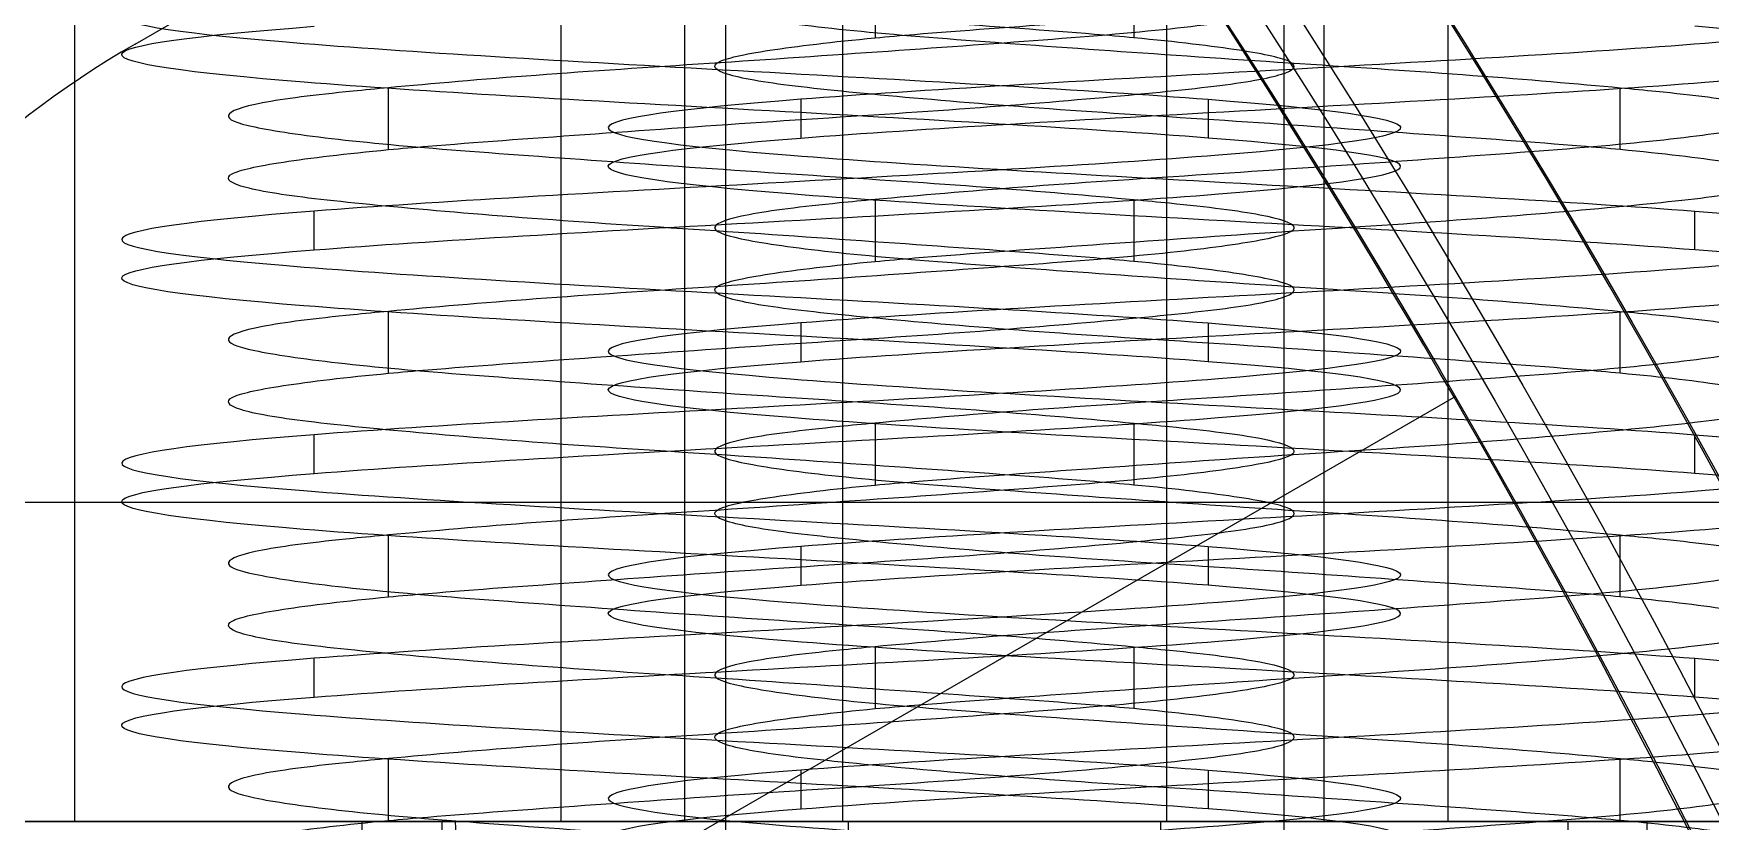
# Model space of a CAD drawing. Header units: inches. Extents: x -3.4 to 11, y -3.7 to 6.8.
# Drawn here: x 0.7729 to 0.9794, y 0.495 to 0.5921 of the extents above; entities that cross this region are included whole.
import ezdxf

# ---------------------------------------------------------------- set-up
doc = ezdxf.new("R2010")
doc.units = ezdxf.units.IN
doc.header["$MEASUREMENT"] = 0
for name, color, linetype in [('1', 7, 'Continuous'), ('21', 7, 'Continuous'), ('25', 7, 'Continuous'), ('3', 7, 'Continuous'), ('4', 7, 'Continuous'), ('45', 7, 'Continuous'), ('51', 7, 'Continuous')]:
    doc.layers.add(name, color=color, linetype=linetype)

# ---------------------------------------------------------------- blocks, each defined once
blk = doc.blocks.new('motor mount_v6_adapter')
at = {"layer": '1', "color": 0}
for p, q in [((0, 0, 10), (0, 10, 10)), ((0, 10, -10), (0, 0, -10)), ((-2.15, 0, -15), (-2.15, 6, -15)), ((-2.15, 0, 15), (-2.15, 6, 15)), ((2.15, 6, -15), (2.15, 0, -15))]:
    blk.add_line(p, q, dxfattribs=at)
at = {"layer": '1', "color": 0, "extrusion": (-2.02729e-32, 1, -7.0442e-15)}
for centre, radius, start, end in [((0, 0), 25, 0, 180), ((0, 0), 25, 180, 0), ((0, -15), 2.15, 180, 0), ((0, 15), 2.15, 180, 0), ((0, 15), 2.15, 0, 180), ((0, -15), 2.15, 0, 180)]:
    blk.add_arc(centre, radius, start, end, dxfattribs=at)
at = {"layer": '1', "color": 0, "extrusion": (0, 1, 6.12323e-17)}
for start, end in [(270, 90), (90, 270)]:
    blk.add_arc((0, 0), 10, start, end, dxfattribs=at)
blk = doc.blocks.new('50mm 5972K129_BALL BEARING')
at = {"layer": '3', "color": 0, "extrusion": (8.55166e-31, -6.98296e-15, -1)}
blk.add_arc((0, 0, -9), 45, 0, 180, dxfattribs=at)
at = {"layer": '3', "color": 0, "extrusion": (8.64884e-31, -6.98296e-15, -1)}
blk.add_arc((0, 0, -10), 44, 0, 180, dxfattribs=at)
at = {"layer": '3', "color": 0, "extrusion": (-5.21066e-78, -6.98296e-15, -1)}
blk.add_arc((0, 0, -10), 38.0769, 0, 180, dxfattribs=at)
at = {"layer": '3', "color": 0}
blk.add_arc((0, 0, 9), 45, 180, 0, dxfattribs=at)
at = {"layer": '3', "color": 0, "extrusion": (-8.68716e-64, 6.98296e-15, -1)}
blk.add_arc((0, 0, -10), 44, 180, 0, dxfattribs=at)
at = {"layer": '3', "color": 0, "extrusion": (8.55166e-31, 6.98296e-15, -1)}
blk.add_arc((0, 0, -10), 38.0769, 180, 0, dxfattribs=at)
at = {"layer": '4', "color": 0, "extrusion": (-5.21066e-78, -6.98296e-15, -1)}
for centre, radius in [((0, 0, -10), 31.9231), ((0, 0, -9), 25)]:
    blk.add_arc(centre, radius, 0, 180, dxfattribs=at)
at = {"layer": '4', "color": 0}
for centre, radius, start, end in [((0, 0, 10), 26, 0, 180), ((0, 0, 9), 25, 180, 0)]:
    blk.add_arc(centre, radius, start, end, dxfattribs=at)
at = {"layer": '4', "color": 0, "extrusion": (8.55166e-31, 6.98296e-15, -1)}
for radius in [31.9231, 26]:
    blk.add_arc((0, 0, -10), radius, 180, 0, dxfattribs=at)
blk = doc.blocks.new('Cap')
at = {"layer": '21', "color": 0}
for p, q in [((3.02, 25.6226, 4.8), (3.02, 24.78, 4.8)), ((3.02, 24.78, 4.8), (3.02, 24.78, 1.24)), ((-1.25, 15, 4.8), (-1.25, 15)), ((1.25, 15), (1.25, 15, 4.8)), ((-1.248, -15, 4.8), (-1.248, -15)), ((1.252, -15), (1.252, -15, 4.8)), ((-3.02, -25.6226, 4.8), (-3.02, -24.78, 4.8)), ((-3.02, -24.78, 4.8), (-3.02, -24.78, 1.24))]:
    blk.add_line(p, q, dxfattribs=at)
at = {"layer": '21', "color": 0, "extrusion": (1, 0, 0)}
blk.add_arc((-4132.6454, -4182.1744, 3.02), 5901.0124, 45.16953742, 45.19708827, dxfattribs=at)
at = {"layer": '21', "color": 0}
for start, end in [(66.3838, 83.27787), (246.3838, 263.27787)]:
    blk.add_arc((0, 0, 4.8), 25.8, start, end, dxfattribs=at)
at = {"layer": '21', "color": 0, "extrusion": (-2.88799e-28, 6.98296e-15, -1)}
blk.add_arc((0, 24.78, -4.8), 3.02, 180, 0, dxfattribs=at)
at = {"layer": '21', "color": 0, "extrusion": (0, -6.98296e-15, -1)}
for centre in [(0, 15, -4.8), (-0.002, -15, -4.8)]:
    blk.add_arc(centre, 1.25, 0, 180, dxfattribs=at)
at = {"layer": '21', "color": 0, "extrusion": (0, 6.98296e-15, -1)}
for centre in [(0, 15, -4.8), (-0.002, -15, -4.8)]:
    blk.add_arc(centre, 1.25, 180, 0, dxfattribs=at)
at = {"layer": '21', "color": 0, "extrusion": (4.62434e-74, -6.98296e-15, -1)}
blk.add_arc((0, 0, -4.8), 6.5, 0, 180, dxfattribs=at)
at = {"layer": '21', "color": 0, "extrusion": (8.55166e-31, 6.98296e-15, -1)}
blk.add_arc((0, 0, -4.8), 6.5, 180, 0, dxfattribs=at)
at = {"layer": '21', "color": 0, "extrusion": (-1.25146e-27, -6.98296e-15, -1)}
blk.add_arc((0, -24.78, -4.8), 3.02, 360, 180, dxfattribs=at)
blk = doc.blocks.new('Shaft')
at = {"layer": '25', "color": 0}
for p, q in [((0, 39, 4), (0, 0, 4)), ((0, 0, -4), (0, 39, -4))]:
    blk.add_line(p, q, dxfattribs=at)
blk = doc.blocks.new('motor mount_v6')
at = {"layer": '45', "color": 0}
for p, q in [((-1, 67, 18), (-16, 67, 18)), ((-1, 44.9889, 18), (-1, 67, 18)), ((-1, 67, 18), (-1, 67)), ((9, 67, 18), (1, 67, 18)), ((1, 67, 18), (1, 67)), ((1, 67, 18), (1, 44.9889, 18)), ((-1, 44.9889, 18), (-1, 44.9889)), ((1, 44.9889, 18), (1, 44.9889)), ((-85.7, -63.5, 18), (85.7, -63.5, 18))]:
    blk.add_line(p, q, dxfattribs=at)
at = {"layer": '45', "color": 0, "extrusion": (6.98124e-15, 1.55177e-16, -1)}
blk.add_arc((0, 0, -18), 45, 0, 88.72666, dxfattribs=at)
at = {"layer": '45', "color": 0, "extrusion": (8.55166e-31, -6.98296e-15, -1)}
blk.add_arc((0, 0, -18), 45, 91.27334, 180, dxfattribs=at)
at = {"layer": '45', "color": 0, "extrusion": (0, 6.98296e-15, -1)}
blk.add_arc((0, 0, -18), 45, 180, 0, dxfattribs=at)
blk = doc.blocks.new('M4x8')
at = {"layer": '51', "color": 0}
for p, q in [((-2, 0, -5.6107), (-2, 0, -5.4893)), ((-2, 0, -4.9107), (-2, 0, -4.7893)), ((-2, 0, -4.2107), (-2, 0, -4.0893)), ((-1.6667, 0, -5.9969), (-1.6667, 0, -5.8031)), ((-1.6667, 0, -5.2969), (-1.6667, 0, -5.1031)), ((-1.6667, 0, -4.5969), (-1.6667, 0, -4.4031)), ((-1.6667, 0, -3.8969), (-1.6667, 0, -3.7031)), ((1.6667, 0, -3.3531), (1.6667, 0, -3.5469)), ((2, 0, -5.8393), (2, 0, -5.9607)), ((2, 0, -5.1393), (2, 0, -5.2607)), ((2, 0, -4.4393), (2, 0, -4.5607)), ((2, 0, -3.7393), (2, 0, -3.8607)), ((1.6667, 0, -5.4531), (1.6667, 0, -5.6469)), ((1.6667, 0, -4.7531), (1.6667, 0, -4.9469)), ((1.6667, 0, -4.0531), (1.6667, 0, -4.2469))]:
    blk.add_line(p, q, dxfattribs=at)
for points, knots in [([(-2, 0, -3.3893), (-2, 0.5262, -3.4187), (-1.7829, 1.0454, -3.448), (-1.0457, 1.7828, -3.5062), (-0.5237, 1.9997, -3.5351), (0.5218, 2.0003, -3.5935), (1.0416, 1.7868, -3.6227), (1.7868, 1.0417, -3.6815), (2, 0.5215, -3.7102), (2, 0, -3.7393)], [0, 0, 0, 0, 0.25, 0.25, 0.5, 0.5, 0.75, 0.75, 1, 1, 1, 1]), ([(2, 0, -5.9607), (2, 0.5238, -5.9314), (1.783, 1.0452, -5.902), (1.0462, 1.7825, -5.8438), (0.5257, 1.9998, -5.815), (-0.5239, 2.0002, -5.7564), (-1.0439, 1.7847, -5.7271), (-1.7852, 1.0431, -5.6686), (-2, 0.5212, -5.6398), (-2, 0, -5.6107)], [0, 0, 0, 0, 0.25, 0.25, 0.5, 0.5, 0.75, 0.75, 1, 1, 1, 1]), ([(-2, 0, -4.0893), (-2, 0.5221, -4.1185), (-1.7876, 1.041, -4.1476), (-1.0402, 1.788, -4.2066), (-0.5211, 2.0002, -4.2352), (0.5227, 1.9998, -4.2935), (1.045, 1.7833, -4.323), (1.7831, 1.0455, -4.3812), (2, 0.528, -4.4098), (2, 0, -4.4393)], [0, 0, 0, 0, 0.25, 0.25, 0.5, 0.5, 0.75, 0.75, 1, 1, 1, 1]), ([(2, 0, -3.8607), (2, 0.5283, -3.8312), (1.7832, 1.0454, -3.802), (1.0447, 1.7836, -3.7437), (0.5223, 1.9998, -3.7149), (-0.521, 2.0002, -3.6566), (-1.0406, 1.7876, -3.6274), (-1.7869, 1.0418, -3.5685), (-2, 0.5224, -3.5399), (-2, 0, -3.5107)], [0, 0, 0, 0, 0.25, 0.25, 0.5, 0.5, 0.75, 0.75, 1, 1, 1, 1]), ([(2, 0, -5.2607), (2, 0.5237, -5.2314), (1.7852, 1.0436, -5.2022), (1.042, 1.7861, -5.1435), (0.5209, 2.0001, -5.1148), (-0.5214, 1.9999, -5.0566), (-1.0435, 1.7846, -5.0271), (-1.7838, 1.045, -4.9688), (-2, 0.5259, -4.9401), (-2, 0, -4.9107)], [0, 0, 0, 0, 0.25, 0.25, 0.5, 0.5, 0.75, 0.75, 1, 1, 1, 1]), ([(-2, 0, -4.7893), (-2, 0.5226, -4.8185), (-1.7833, 1.0448, -4.848), (-1.0461, 1.7826, -4.9062), (-0.5272, 1.9999, -4.9349), (0.5261, 2.0001, -4.9937), (1.045, 1.7837, -5.0229), (1.7843, 1.0439, -5.0813), (2, 0.5214, -5.1102), (2, 0, -5.1393)], [0, 0, 0, 0, 0.25, 0.25, 0.5, 0.5, 0.75, 0.75, 1, 1, 1, 1]), ([(2, 0, -4.5607), (2, 0.5215, -4.5316), (1.7841, 1.0441, -4.5021), (1.0453, 1.7834, -4.4438), (0.527, 2.0001, -4.4151), (-0.5277, 1.9999, -4.3562), (-1.0459, 1.7827, -4.327), (-1.7835, 1.0447, -4.2687), (-2, 0.5223, -4.2399), (-2, 0, -4.2107)], [0, 0, 0, 0, 0.25, 0.25, 0.5, 0.5, 0.75, 0.75, 1, 1, 1, 1]), ([(-2, 0, -5.4893), (-2, 0.5253, -5.5187), (-1.7841, 1.0447, -5.5479), (-1.0432, 1.7849, -5.6064), (-0.5212, 2, -5.6352), (0.5209, 2, -5.6934), (1.0424, 1.7857, -5.7228), (1.7847, 1.044, -5.7813), (2, 0.5242, -5.81), (2, 0, -5.8393)], [0, 0, 0, 0, 0.25, 0.25, 0.5, 0.5, 0.75, 0.75, 1, 1, 1, 1]), ([(1.6667, 0, -6.3469), (1.6667, 0.0547, -6.3432), (1.664, 0.1095, -6.3396), (1.6586, 0.1639, -6.3361), (1.6402, 0.35, -6.324), (1.5893, 0.5355, -6.312), (1.5102, 0.705, -6.2994), (1.4312, 0.8743, -6.2869), (1.3218, 1.0323, -6.2734), (1.191, 1.1659, -6.2608), (1.0602, 1.2995, -6.2482), (0.9044, 1.4124, -6.2364), (0.7367, 1.495, -6.2241), (0.569, 1.5776, -6.2118), (0.3848, 1.6324, -6.1985), (0.1992, 1.6547, -6.1856), (0.0137, 1.6771, -6.1726), (-0.1784, 1.6676, -6.1603), (-0.3609, 1.6271, -6.1483), (-0.5435, 1.5866, -6.1363), (-0.7215, 1.514, -6.1237), (-0.8802, 1.4153, -6.1108), (-1.0389, 1.3166, -6.098), (-1.1827, 1.189, -6.0848), (-1.2998, 1.0433, -6.0727), (-1.4168, 0.8974, -6.0606), (-1.5103, 0.7293, -6.0484), (-1.5723, 0.5529, -6.0357), (-1.6343, 0.3765, -6.023), (-1.6667, 0.187, -6.0094), (-1.6667, 0, -5.9969)], [-0.085381931, -0.085381931, -0.085381931, -0.085381931, -0.085219902, -0.085219902, -0.085219902, -0.084658735, -0.084658735, -0.084658735, -0.084097787, -0.084097787, -0.084097787, -0.083536639, -0.083536639, -0.083536639, -0.082975682, -0.082975682, -0.082975682, -0.082414684, -0.082414684, -0.082414684, -0.081853612, -0.081853612, -0.081853612, -0.081292646, -0.081292646, -0.081292646, -0.08073146, -0.08073146, -0.08073146, -0.080170299, -0.080170299, -0.080170299, -0.080170299]), ([(-1.6667, 0, -5.8031), (-1.6667, 0.0547, -5.8068), (-1.664, 0.1095, -5.8104), (-1.6586, 0.1639, -5.8139), (-1.6402, 0.35, -5.826), (-1.5893, 0.5355, -5.838), (-1.5102, 0.705, -5.8506), (-1.4312, 0.8743, -5.8631), (-1.3217, 1.0323, -5.8766), (-1.191, 1.1659, -5.8892), (-1.0602, 1.2995, -5.9018), (-0.9044, 1.4124, -5.9136), (-0.7367, 1.495, -5.9259), (-0.569, 1.5776, -5.9382), (-0.3848, 1.6324, -5.9515), (-0.1992, 1.6547, -5.9644), (-0.0137, 1.6771, -5.9774), (0.1784, 1.6676, -5.9897), (0.3609, 1.6271, -6.0017), (0.5435, 1.5866, -6.0137), (0.7215, 1.514, -6.0263), (0.8802, 1.4153, -6.0392), (1.0389, 1.3166, -6.052), (1.1827, 1.189, -6.0652), (1.2998, 1.0433, -6.0773), (1.4168, 0.8974, -6.0894), (1.5103, 0.7293, -6.1016), (1.5723, 0.5529, -6.1143), (1.6343, 0.3765, -6.127), (1.6667, 0.187, -6.1406), (1.6667, 0, -6.1531)], [-0.031964809, -0.031964809, -0.031964809, -0.031964809, -0.031799521, -0.031799521, -0.031799521, -0.03122708, -0.03122708, -0.03122708, -0.030654864, -0.030654864, -0.030654864, -0.030082443, -0.030082443, -0.030082443, -0.029510217, -0.029510217, -0.029510217, -0.02893795, -0.02893795, -0.02893795, -0.028365606, -0.028365606, -0.028365606, -0.027793371, -0.027793371, -0.027793371, -0.027220912, -0.027220912, -0.027220912, -0.026648479, -0.026648479, -0.026648479, -0.026648479]), ([(1.6667, 0, -5.6469), (1.6667, 0.0547, -5.6432), (1.664, 0.1095, -5.6396), (1.6586, 0.1639, -5.6361), (1.6402, 0.35, -5.624), (1.5893, 0.5355, -5.612), (1.5102, 0.705, -5.5994), (1.4312, 0.8743, -5.5869), (1.3218, 1.0323, -5.5734), (1.191, 1.1659, -5.5608), (1.0602, 1.2995, -5.5482), (0.9044, 1.4124, -5.5364), (0.7367, 1.495, -5.5241), (0.569, 1.5776, -5.5118), (0.3848, 1.6324, -5.4985), (0.1992, 1.6547, -5.4856), (0.0137, 1.6771, -5.4726), (-0.1784, 1.6676, -5.4603), (-0.3609, 1.6271, -5.4483), (-0.5435, 1.5866, -5.4363), (-0.7215, 1.514, -5.4237), (-0.8802, 1.4153, -5.4108), (-1.0389, 1.3166, -5.398), (-1.1827, 1.189, -5.3848), (-1.2998, 1.0433, -5.3727), (-1.4168, 0.8974, -5.3606), (-1.5103, 0.7293, -5.3484), (-1.5723, 0.5529, -5.3357), (-1.6343, 0.3765, -5.323), (-1.6667, 0.187, -5.3094), (-1.6667, 0, -5.2969)], [-0.074958657, -0.074958657, -0.074958657, -0.074958657, -0.074796629, -0.074796629, -0.074796629, -0.074235461, -0.074235461, -0.074235461, -0.073674513, -0.073674513, -0.073674513, -0.073113363, -0.073113363, -0.073113363, -0.072552406, -0.072552406, -0.072552406, -0.071991407, -0.071991407, -0.071991407, -0.071430334, -0.071430334, -0.071430334, -0.070869368, -0.070869368, -0.070869368, -0.070308181, -0.070308181, -0.070308181, -0.06974702, -0.06974702, -0.06974702, -0.06974702]), ([(-1.6667, 0, -5.1031), (-1.6667, 0.0547, -5.1068), (-1.664, 0.1095, -5.1104), (-1.6586, 0.1639, -5.1139), (-1.6402, 0.35, -5.126), (-1.5893, 0.5355, -5.138), (-1.5102, 0.705, -5.1506), (-1.4312, 0.8743, -5.1631), (-1.3217, 1.0323, -5.1766), (-1.191, 1.1659, -5.1892), (-1.0602, 1.2995, -5.2018), (-0.9044, 1.4124, -5.2136), (-0.7367, 1.495, -5.2259), (-0.569, 1.5776, -5.2382), (-0.3848, 1.6324, -5.2515), (-0.1992, 1.6547, -5.2644), (-0.0137, 1.6771, -5.2774), (0.1784, 1.6676, -5.2897), (0.3609, 1.6271, -5.3017), (0.5435, 1.5866, -5.3137), (0.7215, 1.514, -5.3263), (0.8802, 1.4153, -5.3392), (1.0389, 1.3166, -5.352), (1.1827, 1.189, -5.3652), (1.2998, 1.0433, -5.3773), (1.4168, 0.8974, -5.3894), (1.5103, 0.7293, -5.4016), (1.5723, 0.5529, -5.4143), (1.6343, 0.3765, -5.427), (1.6667, 0.187, -5.4406), (1.6667, 0, -5.4531)], [-0.042597467, -0.042597467, -0.042597467, -0.042597467, -0.042432172, -0.042432172, -0.042432172, -0.041859732, -0.041859732, -0.041859732, -0.041287517, -0.041287517, -0.041287517, -0.040715096, -0.040715096, -0.040715096, -0.040142871, -0.040142871, -0.040142871, -0.039570604, -0.039570604, -0.039570604, -0.038998262, -0.038998262, -0.038998262, -0.038426027, -0.038426027, -0.038426027, -0.037853569, -0.037853569, -0.037853569, -0.037281136, -0.037281136, -0.037281136, -0.037281136]), ([(1.6667, 0, -4.9469), (1.6667, 0.0547, -4.9432), (1.664, 0.1095, -4.9396), (1.6586, 0.1639, -4.9361), (1.6402, 0.35, -4.924), (1.5893, 0.5355, -4.912), (1.5102, 0.705, -4.8994), (1.4312, 0.8743, -4.8869), (1.3217, 1.0323, -4.8734), (1.191, 1.1659, -4.8608), (1.0602, 1.2995, -4.8482), (0.9044, 1.4124, -4.8364), (0.7367, 1.495, -4.8241), (0.569, 1.5776, -4.8118), (0.3848, 1.6324, -4.7985), (0.1992, 1.6547, -4.7856), (0.0137, 1.6771, -4.7726), (-0.1784, 1.6676, -4.7603), (-0.3609, 1.6271, -4.7483), (-0.5435, 1.5866, -4.7363), (-0.7215, 1.514, -4.7237), (-0.8802, 1.4153, -4.7108), (-1.0389, 1.3166, -4.698), (-1.1827, 1.189, -4.6848), (-1.2998, 1.0433, -4.6727), (-1.4168, 0.8974, -4.6606), (-1.5103, 0.7293, -4.6484), (-1.5723, 0.5529, -4.6357), (-1.6343, 0.3765, -4.623), (-1.6667, 0.187, -4.6094), (-1.6667, 0, -4.5969)], [-0.06453537, -0.06453537, -0.06453537, -0.06453537, -0.064373337, -0.064373337, -0.064373337, -0.063812168, -0.063812168, -0.063812168, -0.063251219, -0.063251219, -0.063251219, -0.062690069, -0.062690069, -0.062690069, -0.062129111, -0.062129111, -0.062129111, -0.061568112, -0.061568112, -0.061568112, -0.061007039, -0.061007039, -0.061007039, -0.060446071, -0.060446071, -0.060446071, -0.059884884, -0.059884884, -0.059884884, -0.059323722, -0.059323722, -0.059323722, -0.059323722]), ([(-1.6667, 0, -4.4031), (-1.6667, 0.0547, -4.4068), (-1.664, 0.1095, -4.4104), (-1.6586, 0.1639, -4.4139), (-1.6402, 0.35, -4.426), (-1.5893, 0.5355, -4.438), (-1.5102, 0.705, -4.4506), (-1.4312, 0.8743, -4.4631), (-1.3217, 1.0323, -4.4766), (-1.191, 1.1659, -4.4892), (-1.0602, 1.2995, -4.5018), (-0.9044, 1.4124, -4.5136), (-0.7367, 1.495, -4.5259), (-0.569, 1.5776, -4.5382), (-0.3848, 1.6324, -4.5515), (-0.1992, 1.6547, -4.5644), (-0.0137, 1.6771, -4.5774), (0.1784, 1.6676, -4.5897), (0.3609, 1.6271, -4.6017), (0.5435, 1.5866, -4.6137), (0.7215, 1.514, -4.6263), (0.8802, 1.4153, -4.6392), (1.0389, 1.3166, -4.652), (1.1827, 1.189, -4.6652), (1.2998, 1.0433, -4.6773), (1.4168, 0.8974, -4.6894), (1.5103, 0.7293, -4.7016), (1.5723, 0.5529, -4.7143), (1.6343, 0.3765, -4.727), (1.6667, 0.187, -4.7406), (1.6667, 0, -4.7531)], [-0.0532301, -0.0532301, -0.0532301, -0.0532301, -0.05306481, -0.05306481, -0.05306481, -0.052492371, -0.052492371, -0.052492371, -0.051920157, -0.051920157, -0.051920157, -0.051347737, -0.051347737, -0.051347737, -0.050775512, -0.050775512, -0.050775512, -0.050203246, -0.050203246, -0.050203246, -0.049630904, -0.049630904, -0.049630904, -0.04905867, -0.04905867, -0.04905867, -0.048486213, -0.048486213, -0.048486213, -0.04791378, -0.04791378, -0.04791378, -0.04791378]), ([(1.6667, 0, -4.2469), (1.6667, 0.0547, -4.2432), (1.664, 0.1095, -4.2396), (1.6586, 0.1639, -4.2361), (1.6402, 0.35, -4.224), (1.5893, 0.5355, -4.212), (1.5102, 0.705, -4.1994), (1.4312, 0.8743, -4.1869), (1.3218, 1.0323, -4.1734), (1.191, 1.1659, -4.1608), (1.0602, 1.2995, -4.1482), (0.9044, 1.4124, -4.1364), (0.7367, 1.495, -4.1241), (0.569, 1.5776, -4.1118), (0.3848, 1.6324, -4.0985), (0.1992, 1.6547, -4.0856), (0.0137, 1.6771, -4.0726), (-0.1784, 1.6676, -4.0603), (-0.3609, 1.6271, -4.0483), (-0.5434, 1.5866, -4.0363), (-0.7215, 1.514, -4.0237), (-0.8802, 1.4153, -4.0108), (-1.0389, 1.3166, -3.998), (-1.1827, 1.1891, -3.9848), (-1.2998, 1.0433, -3.9727), (-1.4168, 0.8974, -3.9606), (-1.5103, 0.7293, -3.9484), (-1.5723, 0.5529, -3.9357), (-1.6343, 0.3765, -3.923), (-1.6667, 0.187, -3.9094), (-1.6667, 0, -3.8969)], [-0.054112071, -0.054112071, -0.054112071, -0.054112071, -0.053950047, -0.053950047, -0.053950047, -0.053388877, -0.053388877, -0.053388877, -0.052827928, -0.052827928, -0.052827928, -0.052266777, -0.052266777, -0.052266777, -0.051705818, -0.051705818, -0.051705818, -0.051144819, -0.051144819, -0.051144819, -0.050583744, -0.050583744, -0.050583744, -0.050022776, -0.050022776, -0.050022776, -0.049461589, -0.049461589, -0.049461589, -0.048900426, -0.048900426, -0.048900426, -0.048900426]), ([(-1.6667, 0, -3.7031), (-1.6667, 0.0547, -3.7068), (-1.664, 0.1095, -3.7104), (-1.6586, 0.1639, -3.7139), (-1.6402, 0.35, -3.726), (-1.5893, 0.5355, -3.738), (-1.5102, 0.705, -3.7506), (-1.4312, 0.8743, -3.7631), (-1.3217, 1.0323, -3.7766), (-1.191, 1.1659, -3.7892), (-1.0602, 1.2995, -3.8018), (-0.9044, 1.4124, -3.8136), (-0.7367, 1.495, -3.8259), (-0.569, 1.5776, -3.8382), (-0.3848, 1.6324, -3.8515), (-0.1992, 1.6547, -3.8644), (-0.0137, 1.6771, -3.8774), (0.1784, 1.6676, -3.8897), (0.3609, 1.6271, -3.9017), (0.5435, 1.5866, -3.9137), (0.7215, 1.514, -3.9263), (0.8802, 1.4153, -3.9392), (1.0389, 1.3166, -3.952), (1.1827, 1.189, -3.9652), (1.2998, 1.0433, -3.9773), (1.4168, 0.8974, -3.9894), (1.5103, 0.7293, -4.0016), (1.5723, 0.5529, -4.0143), (1.6343, 0.3765, -4.027), (1.6667, 0.187, -4.0406), (1.6667, 0, -4.0531)], [-0.063862726, -0.063862726, -0.063862726, -0.063862726, -0.063697436, -0.063697436, -0.063697436, -0.063124998, -0.063124998, -0.063124998, -0.062552784, -0.062552784, -0.062552784, -0.061980364, -0.061980364, -0.061980364, -0.061408141, -0.061408141, -0.061408141, -0.060835875, -0.060835875, -0.060835875, -0.060263534, -0.060263534, -0.060263534, -0.059691301, -0.059691301, -0.059691301, -0.059118844, -0.059118844, -0.059118844, -0.058546412, -0.058546412, -0.058546412, -0.058546412]), ([(1.6667, 0, -3.5469), (1.6667, 0.0547, -3.5432), (1.664, 0.1095, -3.5396), (1.6586, 0.1639, -3.5361), (1.6402, 0.35, -3.524), (1.5893, 0.5355, -3.512), (1.5102, 0.705, -3.4994), (1.4312, 0.8743, -3.4869), (1.3217, 1.0323, -3.4734), (1.191, 1.1659, -3.4608), (1.0602, 1.2995, -3.4482), (0.9044, 1.4124, -3.4364), (0.7367, 1.495, -3.4241), (0.569, 1.5776, -3.4118), (0.3848, 1.6324, -3.3985), (0.1992, 1.6547, -3.3856), (0.0137, 1.6771, -3.3726), (-0.1784, 1.6676, -3.3603), (-0.3609, 1.6271, -3.3483), (-0.5435, 1.5866, -3.3363), (-0.7215, 1.514, -3.3237), (-0.8802, 1.4153, -3.3108), (-1.0389, 1.3166, -3.298), (-1.1827, 1.189, -3.2848), (-1.2998, 1.0433, -3.2727), (-1.4168, 0.8974, -3.2606), (-1.5103, 0.7293, -3.2484), (-1.5723, 0.5529, -3.2357), (-1.6343, 0.3765, -3.223), (-1.6667, 0.187, -3.2094), (-1.6667, 0, -3.1969)], [-0.043688759, -0.043688759, -0.043688759, -0.043688759, -0.043526726, -0.043526726, -0.043526726, -0.042965556, -0.042965556, -0.042965556, -0.042404605, -0.042404605, -0.042404605, -0.041843454, -0.041843454, -0.041843454, -0.041282495, -0.041282495, -0.041282495, -0.040721494, -0.040721494, -0.040721494, -0.040160419, -0.040160419, -0.040160419, -0.03959945, -0.03959945, -0.03959945, -0.039038262, -0.039038262, -0.039038262, -0.038477099, -0.038477099, -0.038477099, -0.038477099]), ([(-2, 0, -6.3107), (-2, -0.5259, -6.2813), (-1.7838, -1.045, -6.2521), (-1.0436, -1.7846, -6.1936), (-0.5214, -1.9999, -6.1648), (0.5209, -2.0001, -6.1066), (1.042, -1.7861, -6.0773), (1.7852, -1.0436, -6.0186), (2, -0.5237, -5.9899), (2, 0, -5.9607)], [0, 0, 0, 0, 0.25, 0.25, 0.5, 0.5, 0.75, 0.75, 1, 1, 1, 1]), ([(2, 0, -5.8393), (2, -0.5243, -5.8686), (1.783, -1.0453, -5.898), (1.0461, -1.7825, -5.9562), (0.5252, -1.9997, -5.985), (-0.5233, -2.0003, -6.0435), (-1.0434, -1.7852, -6.0728), (-1.7855, -1.0428, -6.1314), (-2, -0.5212, -6.1602), (-2, 0, -6.1893)], [0, 0, 0, 0, 0.25, 0.25, 0.5, 0.5, 0.75, 0.75, 1, 1, 1, 1]), ([(-2, 0, -5.6107), (-2, -0.5212, -5.5816), (-1.7852, -1.0431, -5.5522), (-1.0439, -1.7847, -5.4937), (-0.5239, -2.0002, -5.465), (0.5257, -1.9998, -5.4063), (1.0462, -1.7825, -5.377), (1.783, -1.0452, -5.3188), (2, -0.5238, -5.2899), (2, 0, -5.2607)], [0, 0, 0, 0, 0.25, 0.25, 0.5, 0.5, 0.75, 0.75, 1, 1, 1, 1]), ([(2, 0, -5.1393), (2, -0.5213, -5.1684), (1.7862, -1.0421, -5.1977), (1.0424, -1.7861, -5.2564), (0.5223, -2.0003, -5.2851), (-0.5243, -1.9997, -5.3436), (-1.0459, -1.7826, -5.373), (-1.7829, -1.0454, -5.4312), (-2, -0.5254, -5.46), (-2, 0, -5.4893)], [0, 0, 0, 0, 0.25, 0.25, 0.5, 0.5, 0.75, 0.75, 1, 1, 1, 1]), ([(-2, 0, -4.9107), (-2, -0.526, -4.8813), (-1.7829, -1.0454, -4.852), (-1.0458, -1.7827, -4.7938), (-0.5239, -1.9997, -4.7649), (0.5219, -2.0003, -4.7065), (1.0418, -1.7866, -4.6773), (1.7866, -1.0418, -4.6185), (2, -0.5215, -4.5898), (2, 0, -4.5607)], [0, 0, 0, 0, 0.25, 0.25, 0.5, 0.5, 0.75, 0.75, 1, 1, 1, 1]), ([(2, 0, -4.4393), (2, -0.528, -4.4688), (1.7832, -1.0454, -4.498), (1.0446, -1.7837, -4.5563), (0.5222, -1.9998, -4.5852), (-0.5209, -2.0002, -4.6434), (-1.0408, -1.7874, -4.6726), (-1.7867, -1.042, -4.7315), (-2, -0.5225, -4.7601), (-2, 0, -4.7893)], [0, 0, 0, 0, 0.25, 0.25, 0.5, 0.5, 0.75, 0.75, 1, 1, 1, 1]), ([(-2, 0, -4.2107), (-2, -0.5222, -4.1815), (-1.7873, -1.0413, -4.1523), (-1.0404, -1.7878, -4.0934), (-0.5211, -2.0002, -4.0648), (0.5225, -1.9998, -4.0065), (1.0449, -1.7834, -3.977), (1.7831, -1.0455, -3.9188), (2, -0.5283, -3.8902), (2, 0, -3.8607)], [0, 0, 0, 0, 0.25, 0.25, 0.5, 0.5, 0.75, 0.75, 1, 1, 1, 1]), ([(2, 0, -3.7393), (2, -0.5216, -3.7684), (1.784, -1.0441, -3.7979), (1.0454, -1.7833, -3.8562), (0.5274, -2.0001, -3.8849), (-0.528, -1.9999, -3.9438), (-1.0459, -1.7828, -3.973), (-1.7835, -1.0446, -4.0313), (-2, -0.5222, -4.0602), (-2, 0, -4.0893)], [0, 0, 0, 0, 0.25, 0.25, 0.5, 0.5, 0.75, 0.75, 1, 1, 1, 1]), ([(-1.6667, 0, -5.9969), (-1.6667, -0.0547, -5.9932), (-1.664, -0.1095, -5.9896), (-1.6586, -0.1639, -5.9861), (-1.6402, -0.35, -5.974), (-1.5893, -0.5355, -5.962), (-1.5102, -0.705, -5.9494), (-1.4312, -0.8743, -5.9369), (-1.3217, -1.0323, -5.9234), (-1.191, -1.1659, -5.9108), (-1.0602, -1.2995, -5.8982), (-0.9044, -1.4124, -5.8864), (-0.7367, -1.495, -5.8741), (-0.569, -1.5776, -5.8618), (-0.3848, -1.6324, -5.8485), (-0.1992, -1.6547, -5.8356), (-0.0137, -1.6771, -5.8226), (0.1784, -1.6676, -5.8103), (0.3609, -1.6271, -5.7983), (0.5435, -1.5866, -5.7863), (0.7215, -1.514, -5.7737), (0.8802, -1.4153, -5.7608), (1.0389, -1.3166, -5.748), (1.1827, -1.189, -5.7348), (1.2998, -1.0433, -5.7227), (1.4168, -0.8974, -5.7106), (1.5103, -0.7293, -5.6984), (1.5723, -0.5529, -5.6857), (1.6343, -0.3765, -5.673), (1.6667, -0.187, -5.6594), (1.6667, 0, -5.6469)], [-0.080170299, -0.080170299, -0.080170299, -0.080170299, -0.080008262, -0.080008262, -0.080008262, -0.079447094, -0.079447094, -0.079447094, -0.078886147, -0.078886147, -0.078886147, -0.078324998, -0.078324998, -0.078324998, -0.077764041, -0.077764041, -0.077764041, -0.077203042, -0.077203042, -0.077203042, -0.07664197, -0.07664197, -0.07664197, -0.076081003, -0.076081003, -0.076081003, -0.075519817, -0.075519817, -0.075519817, -0.074958657, -0.074958657, -0.074958657, -0.074958657]), ([(1.6667, 0, -5.4531), (1.6667, -0.0547, -5.4568), (1.664, -0.1095, -5.4604), (1.6586, -0.1639, -5.4639), (1.6402, -0.35, -5.476), (1.5893, -0.5355, -5.488), (1.5102, -0.705, -5.5006), (1.4312, -0.8743, -5.5131), (1.3217, -1.0323, -5.5266), (1.191, -1.1659, -5.5392), (1.0602, -1.2995, -5.5518), (0.9044, -1.4124, -5.5636), (0.7367, -1.495, -5.5759), (0.569, -1.5776, -5.5882), (0.3848, -1.6324, -5.6015), (0.1992, -1.6547, -5.6144), (0.0137, -1.6771, -5.6274), (-0.1784, -1.6676, -5.6397), (-0.3609, -1.6271, -5.6517), (-0.5435, -1.5866, -5.6637), (-0.7215, -1.514, -5.6763), (-0.8802, -1.4153, -5.6892), (-1.0389, -1.3166, -5.702), (-1.1827, -1.189, -5.7152), (-1.2998, -1.0433, -5.7273), (-1.4168, -0.8974, -5.7394), (-1.5103, -0.7293, -5.7516), (-1.5723, -0.5529, -5.7643), (-1.6343, -0.3765, -5.777), (-1.6667, -0.187, -5.7906), (-1.6667, 0, -5.8031)], [-0.037281136, -0.037281136, -0.037281136, -0.037281136, -0.037115848, -0.037115848, -0.037115848, -0.036543408, -0.036543408, -0.036543408, -0.035971192, -0.035971192, -0.035971192, -0.035398771, -0.035398771, -0.035398771, -0.034826546, -0.034826546, -0.034826546, -0.034254279, -0.034254279, -0.034254279, -0.033681936, -0.033681936, -0.033681936, -0.033109701, -0.033109701, -0.033109701, -0.032537242, -0.032537242, -0.032537242, -0.031964809, -0.031964809, -0.031964809, -0.031964809]), ([(-1.6667, 0, -5.2969), (-1.6667, -0.0547, -5.2932), (-1.664, -0.1095, -5.2896), (-1.6586, -0.1639, -5.2861), (-1.6402, -0.35, -5.274), (-1.5893, -0.5355, -5.262), (-1.5102, -0.705, -5.2494), (-1.4312, -0.8743, -5.2369), (-1.3217, -1.0323, -5.2234), (-1.191, -1.1659, -5.2108), (-1.0602, -1.2995, -5.1982), (-0.9044, -1.4124, -5.1864), (-0.7367, -1.495, -5.1741), (-0.569, -1.5776, -5.1618), (-0.3848, -1.6324, -5.1485), (-0.1992, -1.6547, -5.1356), (-0.0137, -1.6771, -5.1226), (0.1784, -1.6676, -5.1103), (0.3609, -1.6271, -5.0983), (0.5435, -1.5866, -5.0863), (0.7215, -1.514, -5.0737), (0.8802, -1.4153, -5.0608), (1.0389, -1.3166, -5.048), (1.1827, -1.189, -5.0348), (1.2998, -1.0433, -5.0227), (1.4168, -0.8974, -5.0106), (1.5103, -0.7293, -4.9984), (1.5723, -0.5529, -4.9857), (1.6343, -0.3765, -4.973), (1.6667, -0.187, -4.9594), (1.6667, 0, -4.9469)], [-0.06974702, -0.06974702, -0.06974702, -0.06974702, -0.069584982, -0.069584982, -0.069584982, -0.069023813, -0.069023813, -0.069023813, -0.068462865, -0.068462865, -0.068462865, -0.067901715, -0.067901715, -0.067901715, -0.067340757, -0.067340757, -0.067340757, -0.066779759, -0.066779759, -0.066779759, -0.066218685, -0.066218685, -0.066218685, -0.065657718, -0.065657718, -0.065657718, -0.065096532, -0.065096532, -0.065096532, -0.06453537, -0.06453537, -0.06453537, -0.06453537]), ([(-1.6667, 0, -4.5969), (-1.6667, -0.0547, -4.5932), (-1.664, -0.1095, -4.5896), (-1.6586, -0.1639, -4.5861), (-1.6402, -0.35, -4.574), (-1.5893, -0.5355, -4.562), (-1.5102, -0.705, -4.5494), (-1.4312, -0.8743, -4.5369), (-1.3217, -1.0323, -4.5234), (-1.191, -1.1659, -4.5108), (-1.0602, -1.2995, -4.4982), (-0.9044, -1.4124, -4.4864), (-0.7367, -1.495, -4.4741), (-0.569, -1.5776, -4.4618), (-0.3848, -1.6324, -4.4485), (-0.1992, -1.6547, -4.4356), (-0.0137, -1.6771, -4.4226), (0.1784, -1.6676, -4.4103), (0.3609, -1.6271, -4.3983), (0.5435, -1.5866, -4.3863), (0.7215, -1.514, -4.3737), (0.8802, -1.4153, -4.3608), (1.0389, -1.3166, -4.348), (1.1827, -1.189, -4.3348), (1.2998, -1.0433, -4.3227), (1.4168, -0.8974, -4.3106), (1.5103, -0.7293, -4.2984), (1.5723, -0.5529, -4.2857), (1.6343, -0.3765, -4.273), (1.6667, -0.187, -4.2594), (1.6667, 0, -4.2469)], [-0.059323722, -0.059323722, -0.059323722, -0.059323722, -0.059161688, -0.059161688, -0.059161688, -0.058600519, -0.058600519, -0.058600519, -0.05803957, -0.05803957, -0.05803957, -0.05747842, -0.05747842, -0.05747842, -0.056917462, -0.056917462, -0.056917462, -0.056356462, -0.056356462, -0.056356462, -0.055795388, -0.055795388, -0.055795388, -0.05523442, -0.05523442, -0.05523442, -0.054673233, -0.054673233, -0.054673233, -0.054112071, -0.054112071, -0.054112071, -0.054112071]), ([(-1.6667, 0, -3.8969), (-1.6667, -0.0547, -3.8932), (-1.664, -0.1095, -3.8896), (-1.6586, -0.1639, -3.8861), (-1.6402, -0.35, -3.874), (-1.5893, -0.5355, -3.862), (-1.5102, -0.705, -3.8494), (-1.4312, -0.8743, -3.8369), (-1.3217, -1.0323, -3.8234), (-1.191, -1.1659, -3.8108), (-1.0602, -1.2995, -3.7982), (-0.9044, -1.4124, -3.7864), (-0.7367, -1.495, -3.7741), (-0.569, -1.5776, -3.7618), (-0.3848, -1.6324, -3.7485), (-0.1992, -1.6547, -3.7356), (-0.0137, -1.6771, -3.7226), (0.1784, -1.6676, -3.7103), (0.3609, -1.6271, -3.6983), (0.5435, -1.5866, -3.6863), (0.7215, -1.514, -3.6737), (0.8802, -1.4153, -3.6608), (1.0389, -1.3166, -3.648), (1.1827, -1.189, -3.6348), (1.2998, -1.0433, -3.6227), (1.4168, -0.8974, -3.6106), (1.5103, -0.7293, -3.5984), (1.5723, -0.5529, -3.5857), (1.6343, -0.3765, -3.573), (1.6667, -0.187, -3.5594), (1.6667, 0, -3.5469)], [-0.048900426, -0.048900426, -0.048900426, -0.048900426, -0.048738383, -0.048738383, -0.048738383, -0.048177213, -0.048177213, -0.048177213, -0.047616263, -0.047616263, -0.047616263, -0.047055112, -0.047055112, -0.047055112, -0.046494153, -0.046494153, -0.046494153, -0.045933153, -0.045933153, -0.045933153, -0.045372079, -0.045372079, -0.045372079, -0.04481111, -0.04481111, -0.04481111, -0.044249922, -0.044249922, -0.044249922, -0.043688759, -0.043688759, -0.043688759, -0.043688759]), ([(1.6667, 0, -3.3531), (1.6667, -0.0547, -3.3568), (1.664, -0.1095, -3.3604), (1.6586, -0.1639, -3.3639), (1.6402, -0.35, -3.376), (1.5893, -0.5355, -3.388), (1.5102, -0.705, -3.4006), (1.4312, -0.8743, -3.4131), (1.3218, -1.0323, -3.4266), (1.191, -1.1659, -3.4392), (1.0602, -1.2995, -3.4518), (0.9044, -1.4124, -3.4636), (0.7367, -1.495, -3.4759), (0.569, -1.5776, -3.4882), (0.3848, -1.6324, -3.5015), (0.1992, -1.6547, -3.5144), (0.0137, -1.6771, -3.5274), (-0.1784, -1.6676, -3.5397), (-0.3609, -1.6271, -3.5517), (-0.5435, -1.5866, -3.5637), (-0.7215, -1.514, -3.5763), (-0.8802, -1.4153, -3.5892), (-1.0389, -1.3166, -3.602), (-1.1827, -1.189, -3.6152), (-1.2998, -1.0433, -3.6273), (-1.4168, -0.8974, -3.6394), (-1.5103, -0.7293, -3.6516), (-1.5723, -0.5529, -3.6643), (-1.6343, -0.3765, -3.677), (-1.6667, -0.187, -3.6906), (-1.6667, 0, -3.7031)], [-0.069179032, -0.069179032, -0.069179032, -0.069179032, -0.069013747, -0.069013747, -0.069013747, -0.068441309, -0.068441309, -0.068441309, -0.067869095, -0.067869095, -0.067869095, -0.067296676, -0.067296676, -0.067296676, -0.066724453, -0.066724453, -0.066724453, -0.066152188, -0.066152188, -0.066152188, -0.065579847, -0.065579847, -0.065579847, -0.065007614, -0.065007614, -0.065007614, -0.064435157, -0.064435157, -0.064435157, -0.063862726, -0.063862726, -0.063862726, -0.063862726]), ([(1.6667, 0, -4.7531), (1.6667, -0.0547, -4.7568), (1.664, -0.1095, -4.7604), (1.6586, -0.1639, -4.7639), (1.6402, -0.35, -4.776), (1.5893, -0.5355, -4.788), (1.5102, -0.705, -4.8006), (1.4312, -0.8743, -4.8131), (1.3218, -1.0323, -4.8266), (1.191, -1.1659, -4.8392), (1.0602, -1.2995, -4.8518), (0.9044, -1.4124, -4.8636), (0.7367, -1.495, -4.8759), (0.569, -1.5776, -4.8882), (0.3848, -1.6324, -4.9015), (0.1992, -1.6547, -4.9144), (0.0137, -1.6771, -4.9274), (-0.1784, -1.6676, -4.9397), (-0.3609, -1.6271, -4.9517), (-0.5435, -1.5866, -4.9637), (-0.7215, -1.514, -4.9763), (-0.8802, -1.4153, -4.9892), (-1.0389, -1.3166, -5.002), (-1.1827, -1.1891, -5.0152), (-1.2998, -1.0433, -5.0273), (-1.4168, -0.8974, -5.0394), (-1.5103, -0.7293, -5.0516), (-1.5723, -0.5529, -5.0643), (-1.6343, -0.3765, -5.077), (-1.6667, -0.187, -5.0906), (-1.6667, 0, -5.1031)], [-0.04791378, -0.04791378, -0.04791378, -0.04791378, -0.0477485, -0.0477485, -0.0477485, -0.047176061, -0.047176061, -0.047176061, -0.046603846, -0.046603846, -0.046603846, -0.046031425, -0.046031425, -0.046031425, -0.045459201, -0.045459201, -0.045459201, -0.044886934, -0.044886934, -0.044886934, -0.044314592, -0.044314592, -0.044314592, -0.043742358, -0.043742358, -0.043742358, -0.0431699, -0.0431699, -0.0431699, -0.042597467, -0.042597467, -0.042597467, -0.042597467]), ([(1.6667, 0, -4.0531), (1.6667, -0.0547, -4.0568), (1.664, -0.1095, -4.0604), (1.6586, -0.1639, -4.0639), (1.6402, -0.35, -4.076), (1.5893, -0.5355, -4.088), (1.5102, -0.705, -4.1006), (1.4312, -0.8743, -4.1131), (1.3218, -1.0323, -4.1266), (1.191, -1.1659, -4.1392), (1.0602, -1.2995, -4.1518), (0.9044, -1.4124, -4.1636), (0.7367, -1.495, -4.1759), (0.569, -1.5776, -4.1882), (0.3848, -1.6324, -4.2015), (0.1992, -1.6547, -4.2144), (0.0137, -1.6771, -4.2274), (-0.1784, -1.6676, -4.2397), (-0.3609, -1.6271, -4.2517), (-0.5435, -1.5866, -4.2637), (-0.7215, -1.514, -4.2763), (-0.8802, -1.4153, -4.2892), (-1.0389, -1.3166, -4.302), (-1.1827, -1.189, -4.3152), (-1.2998, -1.0433, -4.3273), (-1.4168, -0.8974, -4.3394), (-1.5103, -0.7293, -4.3516), (-1.5723, -0.5529, -4.3643), (-1.6343, -0.3765, -4.377), (-1.6667, -0.187, -4.3906), (-1.6667, 0, -4.4031)], [-0.058546412, -0.058546412, -0.058546412, -0.058546412, -0.058381127, -0.058381127, -0.058381127, -0.057808688, -0.057808688, -0.057808688, -0.057236474, -0.057236474, -0.057236474, -0.056664054, -0.056664054, -0.056664054, -0.056091831, -0.056091831, -0.056091831, -0.055519565, -0.055519565, -0.055519565, -0.054947223, -0.054947223, -0.054947223, -0.054374989, -0.054374989, -0.054374989, -0.053802532, -0.053802532, -0.053802532, -0.0532301, -0.0532301, -0.0532301, -0.0532301])]:
    blk.add_open_spline(points, degree=3, knots=knots, dxfattribs=at)

msp = doc.modelspace()

# ---------------------------------------------------------------- linework, layer by layer
at = {"color": 0}
for p, q in [((0.78544, 0.59076, 0.18898), (0.8828, 0.64697, 0.18898)), ((0, 0, 0.18898), (0.94785, 0.54724, 0.18898))]:
    msp.add_line(p, q, dxfattribs=at)
for centre, radius in [((0, 0), 1.5748), ((0, 0, 0.80945), 1.20866), ((0, 0, 0.18898), 1.11791), ((0, 0), 1.10236), ((0, 0, 3.57008), 1.10236), ((0, 0), 1.09843), ((0, 0), 1.09449), ((0, 0, 0.18898), 0.87402)]:
    msp.add_circle(centre, radius, dxfattribs=at)
for centre, radius, start, end in [((0, 0), 2.16535, 0, 68.94443), ((0, 0), 1.77165, 91.27334, 88.72666), ((0, 0), 1.5748, 281.08862, 61.60289), ((0, 0), 1.1811, 91.91021, 88.08979), ((0, 0, 0.18898), 1.11791, 350.98411, 42.19891), ((0, 0, 0.18898), 1.09449, 23.76347, 36.23653), ((0.84489, 0.4878, 0.18898), 0.1189, 120, 300)]:
    msp.add_arc(centre, radius, start, end, dxfattribs=at)

# ---------------------------------------------------------------- block references
at = {"color": 0, "extrusion": (0.050717, 0, 0.998713), "xscale": 0.03937007874015749, "yscale": 0.03937007874015749, "zscale": 0.03937007874015749, "rotation": 270}
msp.add_blockref('motor mount_v6_adapter', (0.49495, -0.76759, 2.48234), dxfattribs=at)
at = {"color": 0, "extrusion": (-0.218364, 0, -0.975867), "xscale": 0.03937007874015749, "yscale": 0.03937007874015749, "zscale": 0.03937007874015749, "rotation": 90}
msp.add_blockref('Shaft', (-0.17999, -0.33814, -2.57623), dxfattribs=at)
at = {"color": 0, "extrusion": (0, -1, 0), "xscale": 0.03937007874015748, "yscale": 0.03937007874015748, "zscale": 0.03937007874015748, "rotation": 32.60144412719835}
msp.add_blockref('50mm 5972K129_BALL BEARING', (0.8925, 2.44022, -0.88866), dxfattribs=at)
at = {"color": 0, "extrusion": (0, -1, 0), "xscale": 0.03937007874015748, "yscale": 0.03937007874015748, "zscale": 0.03937007874015748}
msp.add_blockref('motor mount_v6', (0.8925, 2.44022, -1.20362), dxfattribs=at)
at = {"color": 0, "extrusion": (0, 1, 0)}
for name, p, xscale, yscale, zscale, rotation in [('M4x8', (-0.86254, 1.85043, 0.73118), 0.03937007874015748, 0.03937007874015748, 0.03937007874015748, 225.646796641809), ('M4x8', (-0.92245, 3.03001, 0.73118), 0.03937007874015748, 0.03937007874015748, 0.03937007874015748, 45.6467966418094), ('Cap', (-0.89254, 2.44022, 0.30598), 0.03937007874015749, 0.03937007874015749, 0.03937007874015749, 2.903312699041426)]:
    msp.add_blockref(name, p, dxfattribs=dict(at, xscale=xscale, yscale=yscale, zscale=zscale, rotation=rotation))

doc.saveas('drawing.dxf')
